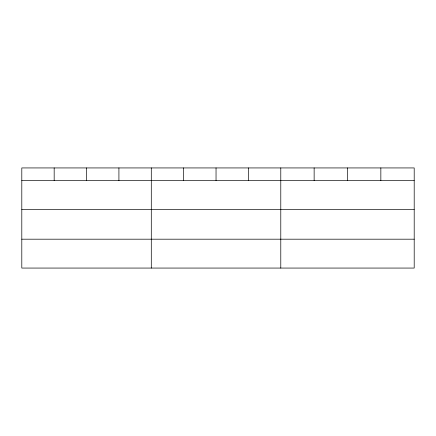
<?xml version="1.0" encoding="UTF-8"?>
<svg xmlns="http://www.w3.org/2000/svg" width="436" height="436" viewBox="0 0 436 436"><rect width="100%" height="100%" fill="white"/><g stroke="black" fill="none" stroke-linecap="round" stroke-linejoin="round"><path stroke-width="0.65" d="M414.2 209.444L414.2 167.936L21.8 167.936L21.8 268.064L414.2 268.064L414.2 209.444L21.8 209.444M21.8 180.569L414.2 180.569M21.8 239.19L414.2 239.19M380.846 167.936L380.846 180.569M347.492 167.936L347.492 180.569M314.138 167.936L314.138 180.569M280.784 167.936L280.784 268.064M248.411 167.936L248.411 180.569M216.038 167.936L216.038 180.569M183.665 167.936L183.665 180.569M151.292 167.936L151.292 268.064M118.919 167.936L118.919 180.569M86.546 167.936L86.546 180.569M54.173 167.936L54.173 180.569"/></g></svg>
